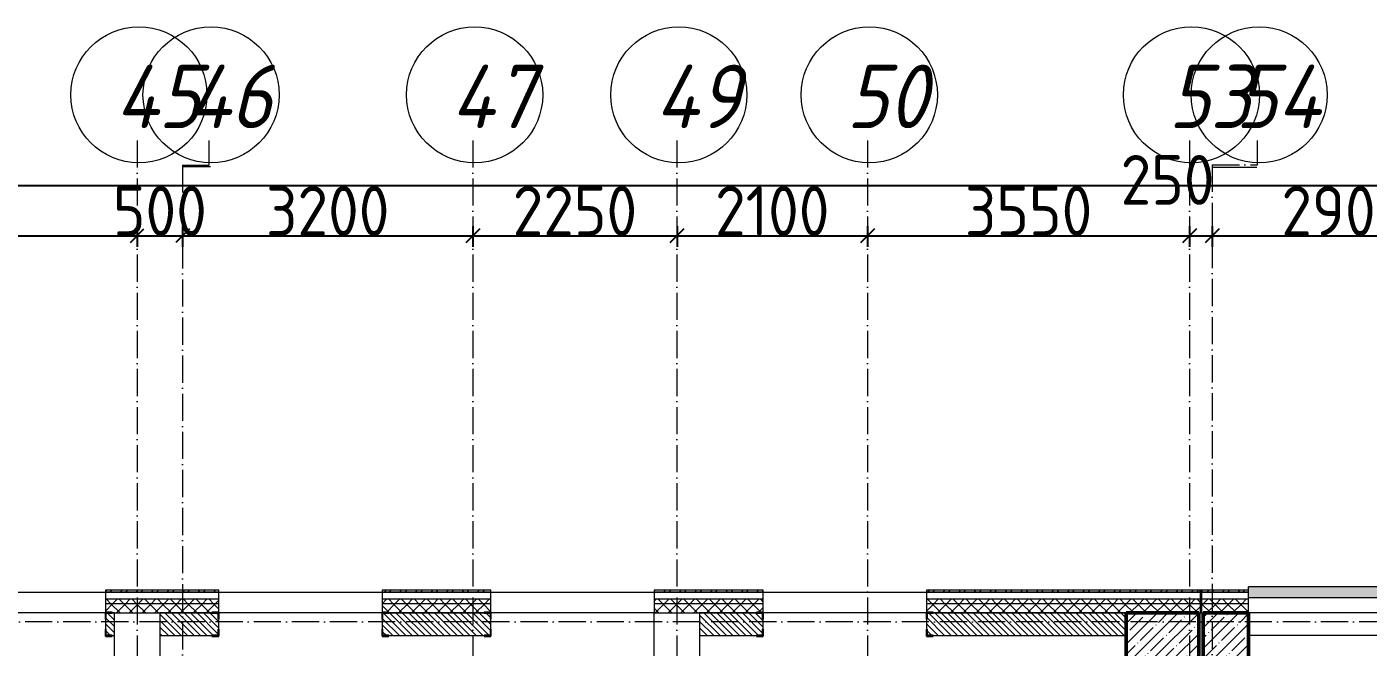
# Model space of a CAD drawing. Header units: millimetres. Extents: x -12989 to 629078, y -109036 to 555275.
# Drawn here: x 585294 to 600078, y -5213 to 1630 of the extents above; entities that cross this region are included whole.
import ezdxf

# ---------------------------------------------------------------- set-up
doc = ezdxf.new("R2010")
doc.units = ezdxf.units.MM
doc.linetypes.add('50_200_ШТРИХ_1Т_ш5_п1_п1_', pattern=[700, 500, -100, 0, -100])
for name, color, linetype, lineweight in [('A-____-____-DIMS', 7, 'Continuous', 9), ('A-GENM-____-MCUT', 7, 'Continuous', 25), ('A-GENM-____-OTLN-1', 7, 'Continuous', 25), ('A-GLAZ-____-OTLN', 7, 'Continuous', 9), ('A-WALL-____-MCUT', 7, 'Continuous', 13), ('A-WALL-____-MCUT-1', 7, 'Continuous', 9), ('A-WALL-____-OTLN', 7, 'Continuous', 9), ('A-WALL-____-PATT-1', 7, 'Continuous', 9), ('A-WALL-FNSH-MCUT-1', 7, 'Continuous', 9), ('S-COLS-____-MCUT', 7, 'Continuous', 50), ('S-COLS-____-OTLN', 7, 'Continuous', 9), ('S-GRID-____-IDEN', 7, 'Continuous', 9), ('S-GRID-____-OTLN', 7, 'Continuous', 9), ('S-GRID-____-OTLN-1', 7, '50_200_ШТРИХ_1Т_ш5_п1_п1_', 9)]:
    doc.layers.add(name, color=color, linetype=linetype, lineweight=lineweight)
doc.layers.add('A-GLAZ-____-OTLN-1', color=7, linetype='Continuous', lineweight=9, true_color=0xc0c0c0)
doc.styles.add('ISOCPEUR_I_9', font='isocpeui.ttf', dxfattribs={"width": 0.9, "height": 250})
doc.styles.add('СПДС', font='isocpeur.ttf', dxfattribs={"width": 0.9})
doc.dimstyles.new('ISO-2_5_0_9К_БОЛЬШОЙ_ОСИ', dxfattribs={"dimscale": 304.8, "dimtxt": 248.995294, "dimasz": 0.492126, "dimexe": 0.393701, "dimexo": 0, "dimgap": 0, "dimtad": 1, "dimdec": 0, "dimzin": 0, "dimdsep": 46, "dimtxsty": 'ISOCPEUR_I_9', "dimblk1": 'OBLIQUE', "dimblk2": 'OBLIQUE', "dimsah": 1, "dimcen": 0.09, "dimdle": 0.393701, "dimazin": 0, "dimtfac": 1, "dimtdec": 4, "dimtix": 1, "dimtmove": 0, "dimatfit": 3, "dimfxl": 1, "dimtvp": 1, "dimtolj": 1, "dimtzin": 0, "dimarcsym": 2})
doc.dimstyles.new('ISO-2_5_0_9К_БОЛЬШОЙ_ОСИ_1', dxfattribs={"dimscale": 304.8, "dimtxt": 248.995294, "dimasz": 0.492126, "dimexe": 0.393701, "dimexo": 0, "dimgap": 0, "dimtad": 1, "dimdec": 0, "dimzin": 0, "dimdsep": 46, "dimtxsty": 'ISOCPEUR_I_9', "dimblk1": 'OBLIQUE', "dimblk2": 'OBLIQUE', "dimsah": 1, "dimcen": 0.09, "dimdle": 0.393701, "dimazin": 0, "dimtfac": 1, "dimtdec": 4, "dimtix": 1, "dimtmove": 1, "dimatfit": 3, "dimfxl": 1, "dimtvp": 1, "dimtolj": 1, "dimtzin": 0, "dimarcsym": 2})
doc.dimstyles.new('ISO-2_5_0_9К_БОЛЬШОЙ_ОСИ_2', dxfattribs={"dimscale": 304.8, "dimtxt": 248.995294, "dimasz": 0.492126, "dimexe": 0.393701, "dimexo": 0, "dimgap": 0, "dimtad": 1, "dimdec": 0, "dimzin": 0, "dimdsep": 46, "dimtxsty": 'ISOCPEUR_I_9', "dimblk1": 'OBLIQUE', "dimblk2": 'OBLIQUE', "dimsah": 1, "dimcen": 0.09, "dimdle": 0.393701, "dimazin": 0, "dimtfac": 1, "dimtdec": 4, "dimtix": 1, "dimtmove": 2, "dimatfit": 3, "dimfxl": 1, "dimtvp": 1, "dimtolj": 1, "dimtzin": 0, "dimarcsym": 2})
pattern_1 = [(45, (523510.01, -90515.61), (-70.71068, 70.71068), []), (135, (523510.01, -90515.61), (-70.71068, -70.71068), [])]
pattern_2 = [(45, (523510.01, -90515.61), (-85.53659, 85.53659), []), (45, (523567.03, -90515.61), (-85.53659, 85.53659), [])]
pattern_3 = [(135, (523510.01, -90515.614), (-35.35534, -35.35534), [])]

# ---------------------------------------------------------------- blocks, each defined once
blk = doc.blocks.new('BSC_Колонна _Прямоугольная - 500х800-25984400-АР1_План отверстий 3 этажа в осях 1-64_Ю-ЯЯ')
at = {"layer": 'S-COLS-____-OTLN'}
for p, q in [((-250, 400), (250, 400)), ((-250, -150), (-250, 400)), ((250, 400), (250, -150))]:
    blk.add_line(p, q, dxfattribs=at)
blk = doc.blocks.new('BSC_Колонна _Прямоугольная - 500х800-V80-АР1_План отверстий 3 этажа в осях 1-64_Ю-ЯЯ')
at = {"layer": 'S-COLS-____-OTLN'}
for p, q in [((-250, 400), (250, 400)), ((-250, -150), (-250, 400)), ((250, 400), (250, -400))]:
    blk.add_line(p, q, dxfattribs=at)
blk = doc.blocks.new('BSC_Колонна _Прямоугольная - 500х800-V81-АР1_План отверстий 3 этажа в осях 1-64_Ю-ЯЯ')
at = {"layer": 'S-COLS-____-OTLN'}
h = blk.add_hatch(dxfattribs=at)
h.set_pattern_fill('FP_89', color=256, style=0, pattern_type=2)
h.set_pattern_definition([(315, (-85431.04, 74300), (114.04925, 114.04925), []), (315, (-85431.04, 74185.95), (114.04925, 114.04925), [201.613, -40.323, 3.353, -36.97])])
h.paths.add_polyline_path([(-250, 400), (-250, -400), (250, -400), (250, 400)], flags=0)
at = {"layer": 'S-COLS-____-MCUT'}
for p, q in [((250, 400), (-250, 400)), ((-250, 400), (-250, -400)), ((250, -400), (250, 400)), ((-250, -400), (250, -400))]:
    blk.add_line(p, q, dxfattribs=at)
blk = doc.blocks.new('BSC_Колонна _Прямоугольная - 500х500-V92-АР1_План отверстий 3 этажа в осях 1-64_Ю-ЯЯ')
at = {"layer": 'S-COLS-____-OTLN'}
h = blk.add_hatch(dxfattribs=at)
h.set_pattern_fill('FP_97', color=256, style=0, pattern_type=2)
h.set_pattern_definition([(45, (-75000, -85431.04), (-114.04925, 114.04925), []), (45, (-74885.95, -85431.04), (-114.04925, 114.04925), [201.613, -40.323, 3.353, -36.97])])
h.paths.add_polyline_path([(-250, -250), (250, -250), (250, 250), (-250, 250)], flags=0)
at = {"layer": 'S-COLS-____-MCUT'}
for p, q in [((250, 250), (-250, 250)), ((-250, 250), (-250, -250)), ((250, -250), (250, 250)), ((-250, -250), (250, -250))]:
    blk.add_line(p, q, dxfattribs=at)
blk = doc.blocks.new('Фахверк_СКБ_Уголок - 250_2160-27509414-АР1_План отверстий 3 этажа в осях 1-64_Ю-ЯЯ')
at = {"layer": 'A-GENM-____-MCUT'}
for p, q in [((200, 181), (125, 181)), ((125, 181), (125, 106)), ((131, 106), (131, 175)), ((131, 175), (200, 175)), ((200, 175), (200, 181)), ((125, 106), (131, 106)), ((131, -6), (125, -6)), ((125, -6), (125, -81)), ((125, -81), (200, -81)), ((131, -75), (131, -6)), ((200, -75), (131, -75)), ((200, -81), (200, -75))]:
    blk.add_line(p, q, dxfattribs=at)
blk = doc.blocks.new('Фахверк_СКБ_Уголок - 250_2160_1-27509452-АР1_План отверстий 3 этажа в осях 1-64_Ю-ЯЯ')
at = {"layer": 'A-GENM-____-MCUT'}
for p, q in [((200, 181), (125, 181)), ((125, 181), (125, 106)), ((131, 106), (131, 175)), ((131, 175), (200, 175)), ((200, 175), (200, 181)), ((125, 106), (131, 106)), ((131, -6), (125, -6)), ((125, -6), (125, -81)), ((125, -81), (200, -81)), ((131, -75), (131, -6)), ((200, -75), (131, -75)), ((200, -81), (200, -75))]:
    blk.add_line(p, q, dxfattribs=at)
blk = doc.blocks.new('Отлив_СКБ - Отлив витража_120_НВФ-31885689-АР1_План отверстий 3 этажа в осях 1-64_Ю-ЯЯ')
at = {"layer": 'A-GLAZ-____-OTLN-1'}
for points in [[(1800, 2), (1800, 120), (0, 120), (0, 2), (737, 2)], [(1800, 0), (1800, 2), (0, 2), (0, 0), (737, 0)]]:
    blk.add_hatch(color=256, dxfattribs=at).paths.add_polyline_path(points, flags=0)
at = {"layer": 'A-GLAZ-____-OTLN'}
for p, q in [((0, 83), (0, 120)), ((1800, 120), (0, 120)), ((0, 2), (1800, 2)), ((1800, 120), (1800, 83)), ((1800, 0), (0, 0))]:
    blk.add_line(p, q, dxfattribs=at)
blk = doc.blocks.new('Стены 2 - Стены 4-31194547-АР1_План отверстий 3 этажа в осях 1-64_Ю-ЯЯ')
at = {"layer": 'A-WALL-____-MCUT'}
for p, q in [((-1799, 41030), (-1799, 41010)), ((-1549, 41030), (-1799, 41030)), ((-1799, 41010), (-1549, 41010)), ((-1549, 41010), (-1549, 41030))]:
    blk.add_line(p, q, dxfattribs=at)
blk = doc.blocks.new('Ось сетки - Круг_Ø6_00__ISO-2_5_0_9K_-25732049-АР1_План отверстий 3 этажа в осях 1-64_Ю-ЯЯ')
at = {"layer": 'S-GRID-____-IDEN'}
blk.add_circle((0, 0), 3, dxfattribs=at)
blk = doc.blocks.new('_Oblique')
at = {"color": 0, "linetype": 'ByBlock', "lineweight": -2}
blk.add_line((-0.5, -0.5), (0.5, 0.5), dxfattribs=at)
blk = doc.blocks.new('*D2860')
at = {"layer": 'A-____-____-DIMS', "color": 0, "lineweight": -2, "transparency": 16777216}
for p, q in [((341151, 2977), (346891, 2977)), ((341271, 3083), (341271, 2857)), ((346771, 3083), (346771, 2857))]:
    blk.add_line(p, q, dxfattribs=at)
at = {"layer": 'Defpoints', "color": 0, "transparency": 16777216}
for p in [(341271, 3083), (346771, 3083), (346771, 2977)]:
    blk.add_point(p, dxfattribs=at)
at = {"layer": 'A-____-____-DIMS', "color": 0, "lineweight": -2, "transparency": 16777216, "xscale": 150, "yscale": 150, "zscale": 150, "rotation": 180}
blk.add_blockref('_Oblique', (341271, 2977), dxfattribs=at)
at = {"layer": 'A-____-____-DIMS', "color": 0, "lineweight": -2, "transparency": 16777216, "xscale": 150, "yscale": 150, "zscale": 150}
blk.add_blockref('_Oblique', (346771, 2977), dxfattribs=at)
at = {"layer": 'A-____-____-DIMS', "color": 0, "transparency": 16777216, "insert": (344021, 3251), "char_height": 548.6, "attachment_point": 5, "style": 'СПДС'}
blk.add_mtext('\\A1;5500', dxfattribs=at)
blk = doc.blocks.new('*D2861')
at = {"layer": 'A-____-____-DIMS', "color": 0, "lineweight": -2, "transparency": 16777216}
for p, q in [((346771, 2977), (346621, 2977)), ((346771, 3083), (346771, 2857)), ((346771, 2977), (347271, 2977)), ((347271, 3083), (347271, 2857)), ((347271, 2977), (347421, 2977))]:
    blk.add_line(p, q, dxfattribs=at)
at = {"layer": 'Defpoints', "color": 0, "transparency": 16777216}
for p in [(346771, 3083), (347271, 3083), (347271, 2977)]:
    blk.add_point(p, dxfattribs=at)
at = {"layer": 'A-____-____-DIMS', "color": 0, "lineweight": -2, "transparency": 16777216, "xscale": 150, "yscale": 150, "zscale": 150}
blk.add_blockref('_Oblique', (346771, 2977), dxfattribs=at)
at = {"layer": 'A-____-____-DIMS', "color": 0, "lineweight": -2, "transparency": 16777216, "xscale": 150, "yscale": 150, "zscale": 150, "rotation": 180}
blk.add_blockref('_Oblique', (347271, 2977), dxfattribs=at)
at = {"layer": 'A-____-____-DIMS', "color": 0, "transparency": 16777216, "insert": (347021, 3251), "char_height": 548.6, "attachment_point": 5, "style": 'СПДС'}
blk.add_mtext('\\A1;500', dxfattribs=at)
blk = doc.blocks.new('*D2862')
at = {"layer": 'A-____-____-DIMS', "color": 0, "lineweight": -2, "transparency": 16777216}
for p, q in [((347151, 2977), (350591, 2977)), ((347271, 3083), (347271, 2857)), ((350471, 3083), (350471, 2857))]:
    blk.add_line(p, q, dxfattribs=at)
at = {"layer": 'Defpoints', "color": 0, "transparency": 16777216}
for p in [(347271, 3083), (350471, 3083), (350471, 2977)]:
    blk.add_point(p, dxfattribs=at)
at = {"layer": 'A-____-____-DIMS', "color": 0, "lineweight": -2, "transparency": 16777216, "xscale": 150, "yscale": 150, "zscale": 150, "rotation": 180}
blk.add_blockref('_Oblique', (347271, 2977), dxfattribs=at)
at = {"layer": 'A-____-____-DIMS', "color": 0, "lineweight": -2, "transparency": 16777216, "xscale": 150, "yscale": 150, "zscale": 150}
blk.add_blockref('_Oblique', (350471, 2977), dxfattribs=at)
at = {"layer": 'A-____-____-DIMS', "color": 0, "transparency": 16777216, "insert": (348871, 3251), "char_height": 548.6, "attachment_point": 5, "style": 'СПДС'}
blk.add_mtext('\\A1;3200', dxfattribs=at)
blk = doc.blocks.new('*D2863')
at = {"layer": 'A-____-____-DIMS', "color": 0, "lineweight": -2, "transparency": 16777216}
for p, q in [((350351, 2977), (352841, 2977)), ((350471, 3083), (350471, 2857)), ((352721, 3083), (352721, 2857))]:
    blk.add_line(p, q, dxfattribs=at)
at = {"layer": 'Defpoints', "color": 0, "transparency": 16777216}
for p in [(350471, 3083), (352721, 3083), (352721, 2977)]:
    blk.add_point(p, dxfattribs=at)
at = {"layer": 'A-____-____-DIMS', "color": 0, "lineweight": -2, "transparency": 16777216, "xscale": 150, "yscale": 150, "zscale": 150, "rotation": 180}
blk.add_blockref('_Oblique', (350471, 2977), dxfattribs=at)
at = {"layer": 'A-____-____-DIMS', "color": 0, "lineweight": -2, "transparency": 16777216, "xscale": 150, "yscale": 150, "zscale": 150}
blk.add_blockref('_Oblique', (352721, 2977), dxfattribs=at)
at = {"layer": 'A-____-____-DIMS', "color": 0, "transparency": 16777216, "insert": (351596, 3251), "char_height": 548.6, "attachment_point": 5, "style": 'СПДС'}
blk.add_mtext('\\A1;2250', dxfattribs=at)
blk = doc.blocks.new('*D2864')
at = {"layer": 'A-____-____-DIMS', "color": 0, "lineweight": -2, "transparency": 16777216}
for p, q in [((352601, 2977), (354941, 2977)), ((352721, 3083), (352721, 2857)), ((354821, 3083), (354821, 2857))]:
    blk.add_line(p, q, dxfattribs=at)
at = {"layer": 'Defpoints', "color": 0, "transparency": 16777216}
for p in [(352721, 3083), (354821, 3083), (354821, 2977)]:
    blk.add_point(p, dxfattribs=at)
at = {"layer": 'A-____-____-DIMS', "color": 0, "lineweight": -2, "transparency": 16777216, "xscale": 150, "yscale": 150, "zscale": 150, "rotation": 180}
blk.add_blockref('_Oblique', (352721, 2977), dxfattribs=at)
at = {"layer": 'A-____-____-DIMS', "color": 0, "lineweight": -2, "transparency": 16777216, "xscale": 150, "yscale": 150, "zscale": 150}
blk.add_blockref('_Oblique', (354821, 2977), dxfattribs=at)
at = {"layer": 'A-____-____-DIMS', "color": 0, "transparency": 16777216, "insert": (353771, 3251), "char_height": 548.6, "attachment_point": 5, "style": 'СПДС'}
blk.add_mtext('\\A1;2100', dxfattribs=at)
blk = doc.blocks.new('*D2865')
at = {"layer": 'A-____-____-DIMS', "color": 0, "lineweight": -2, "transparency": 16777216}
for p, q in [((354701, 2977), (358491, 2977)), ((354821, 3083), (354821, 2857)), ((358371, 3083), (358371, 2857))]:
    blk.add_line(p, q, dxfattribs=at)
at = {"layer": 'Defpoints', "color": 0, "transparency": 16777216}
for p in [(354821, 3083), (358371, 3083), (358371, 2977)]:
    blk.add_point(p, dxfattribs=at)
at = {"layer": 'A-____-____-DIMS', "color": 0, "lineweight": -2, "transparency": 16777216, "xscale": 150, "yscale": 150, "zscale": 150, "rotation": 180}
blk.add_blockref('_Oblique', (354821, 2977), dxfattribs=at)
at = {"layer": 'A-____-____-DIMS', "color": 0, "lineweight": -2, "transparency": 16777216, "xscale": 150, "yscale": 150, "zscale": 150}
blk.add_blockref('_Oblique', (358371, 2977), dxfattribs=at)
at = {"layer": 'A-____-____-DIMS', "color": 0, "transparency": 16777216, "insert": (356596, 3251), "char_height": 548.6, "attachment_point": 5, "style": 'СПДС'}
blk.add_mtext('\\A1;3550', dxfattribs=at)
blk = doc.blocks.new('*D2866')
at = {"layer": 'A-____-____-DIMS', "color": 0, "lineweight": -2, "transparency": 16777216}
for p, q in [((358251, 2977), (358741, 2977)), ((358371, 3083), (358371, 2857)), ((358621, 3083), (358621, 2857))]:
    blk.add_line(p, q, dxfattribs=at)
at = {"layer": 'Defpoints', "color": 0, "transparency": 16777216}
for p in [(358371, 3083), (358621, 3083), (358621, 2977)]:
    blk.add_point(p, dxfattribs=at)
at = {"layer": 'A-____-____-DIMS', "color": 0, "lineweight": -2, "transparency": 16777216, "xscale": 150, "yscale": 150, "zscale": 150, "rotation": 180}
blk.add_blockref('_Oblique', (358371, 2977), dxfattribs=at)
at = {"layer": 'A-____-____-DIMS', "color": 0, "lineweight": -2, "transparency": 16777216, "xscale": 150, "yscale": 150, "zscale": 150}
blk.add_blockref('_Oblique', (358621, 2977), dxfattribs=at)
at = {"layer": 'A-____-____-DIMS', "color": 0, "transparency": 16777216, "insert": (357610, 3868), "char_height": 548.6, "attachment_point": 1, "line_spacing_factor": 1.149209, "style": 'СПДС'}
blk.add_mtext('\\A1;250', dxfattribs=at)
blk = doc.blocks.new('*D2867')
at = {"layer": 'A-____-____-DIMS', "color": 0, "lineweight": -2, "transparency": 16777216}
for p, q in [((358501, 2977), (361641, 2977)), ((358621, 3083), (358621, 2857)), ((361521, 3083), (361521, 2857))]:
    blk.add_line(p, q, dxfattribs=at)
at = {"layer": 'Defpoints', "color": 0, "transparency": 16777216}
for p in [(358621, 3083), (361521, 3083), (361521, 2977)]:
    blk.add_point(p, dxfattribs=at)
at = {"layer": 'A-____-____-DIMS', "color": 0, "lineweight": -2, "transparency": 16777216, "xscale": 150, "yscale": 150, "zscale": 150, "rotation": 180}
blk.add_blockref('_Oblique', (358621, 2977), dxfattribs=at)
at = {"layer": 'A-____-____-DIMS', "color": 0, "lineweight": -2, "transparency": 16777216, "xscale": 150, "yscale": 150, "zscale": 150}
blk.add_blockref('_Oblique', (361521, 2977), dxfattribs=at)
at = {"layer": 'A-____-____-DIMS', "color": 0, "transparency": 16777216, "insert": (360071, 3251), "char_height": 548.6, "attachment_point": 5, "style": 'СПДС'}
blk.add_mtext('\\A1;2900', dxfattribs=at)
blk = doc.blocks.new('*D2873')
at = {"layer": 'A-____-____-DIMS', "color": 0, "lineweight": -2, "transparency": 16777216}
for p, q in [((281421, 3635), (281421, 3409)), ((384921, 3635), (384921, 3409)), ((281301, 3529), (332155, 3529)), ((385041, 3529), (334032, 3529))]:
    blk.add_line(p, q, dxfattribs=at)
at = {"layer": 'Defpoints', "color": 0, "transparency": 16777216}
for p in [(281421, 3635), (384921, 3635), (384921, 3529)]:
    blk.add_point(p, dxfattribs=at)
at = {"layer": 'A-____-____-DIMS', "color": 0, "lineweight": -2, "transparency": 16777216, "xscale": 150, "yscale": 150, "zscale": 150, "rotation": 180}
blk.add_blockref('_Oblique', (281421, 3529), dxfattribs=at)
at = {"layer": 'A-____-____-DIMS', "color": 0, "lineweight": -2, "transparency": 16777216, "xscale": 150, "yscale": 150, "zscale": 150}
blk.add_blockref('_Oblique', (384921, 3529), dxfattribs=at)
at = {"layer": 'A-____-____-DIMS', "color": 0, "transparency": 16777216, "insert": (332155, 4055), "char_height": 548.6, "attachment_point": 1, "line_spacing_factor": 1.149209, "style": 'СПДС'}
blk.add_mtext('\\A1;103500', dxfattribs=at)
blk = doc.blocks.new('3эт')
at = {"layer": 'S-GRID-____-OTLN-1', "color": 251, "ltscale": 0.6, "true_color": 0x636466}
for p, q in [((346770.7, 4029.4), (346770.7, -33971.9)), ((347565.2, 3756), (347565.2, 4029.4)), ((350470.7, 4029.4), (350470.7, -33971.9)), ((352720.7, 4029.4), (352720.7, -33971.9)), ((354820.7, 4029.4), (354820.7, -46882.4)), ((358370.7, 4029.4), (358370.7, -46592.2)), ((359117.4, 3761.2), (359117.4, 4029.4)), ((347270.7, 3756), (347270.7, -33828.9)), ((347270.7, 3756), (347565.2, 3756)), ((358620.7, 3761.2), (358620.7, -46882.4)), ((358620.7, 3761.2), (359117.4, 3761.2)), ((387845.1, -1282.4), (279101.9, -1282.4))]:
    blk.add_line(p, q, dxfattribs=at)
at = {"layer": 'S-GRID-____-IDEN', "xscale": 250, "yscale": 250, "zscale": 99.99999999999993, "rotation": 180}
for p in [(346790.6, 4531.9), (347585.1, 4531.9), (350490.6, 4531.9), (352740.6, 4531.9), (354840.6, 4531.9), (358390.6, 4531.9), (359137.3, 4531.9)]:
    blk.add_blockref('Ось сетки - Круг_Ø6_00__ISO-2_5_0_9K_-25732049-АР1_План отверстий 3 этажа в осях 1-64_Ю-ЯЯ', p, dxfattribs=at)
at = {"layer": 'S-GRID-____-IDEN', "char_height": 700, "attachment_point": 1, "style": 'ISOCPEUR_I_9'}
for s, insert, width in [('45', (346530.1, 4864.3), 425.696), ('46', (347324.6, 4864.3), 425.696), ('47', (350230.1, 4864.3), 425.696), ('49', (352480.1, 4864.3), 425.696), ('50', (354589.1, 4864.3), 404.05), ('53', (358139.1, 4864.3), 404.05), ('54', (358876.8, 4864.3), 425.696)]:
    blk.add_mtext(s, dxfattribs=dict(at, insert=insert, width=width))
at = {"layer": 'A-____-____-DIMS'}
for base, p1, p2, dimstyle, override, picture, middle in [((384920.7, 3529.2), (281420.7, 3635.3), (384920.7, 3635.3), 'ISO-2_5_0_9К_БОЛЬШОЙ_ОСИ_2', {"dimtxt": 1.8, "dimpost": '<>', "dimtxsty": 'СПДС', "dimfxl": 103500}, '*D2873', (333093.6, 3689.2)), ((358620.7, 2977), (358370.7, 3083.1), (358620.7, 3083.1), 'ISO-2_5_0_9К_БОЛЬШОЙ_ОСИ_1', {"dimtxt": 1.8, "dimpost": '<>', "dimtxsty": 'СПДС', "dimfxl": 250}, '*D2866', (358079.1, 3136.9))]:
    dim = blk.add_linear_dim(base=base, p1=p1, p2=p2, dimstyle=dimstyle, override=override, dxfattribs=at)
    dim.commit()
    dim.dimension.update_dxf_attribs({"geometry": picture, "text_midpoint": middle, "dimtype": 160})
for base, p1, p2, override, picture, middle in [((346770.7, 2977), (341270.7, 3083.1), (346770.7, 3083.1), {"dimtxt": 1.8, "dimpost": '<>', "dimtxsty": 'СПДС', "dimfxl": 5500}, '*D2860', (344020.7, 3251.3)), ((347270.7, 2977), (346770.7, 3083.1), (347270.7, 3083.1), {"dimtxt": 1.8, "dimpost": '<>', "dimtxsty": 'СПДС', "dimfxl": 500}, '*D2861', (347020.7, 3251.3)), ((350470.7, 2977), (347270.7, 3083.1), (350470.7, 3083.1), {"dimtxt": 1.8, "dimpost": '<>', "dimtxsty": 'СПДС', "dimfxl": 3200}, '*D2862', (348870.7, 3251.3)), ((352720.7, 2977), (350470.7, 3083.1), (352720.7, 3083.1), {"dimtxt": 1.8, "dimpost": '<>', "dimtxsty": 'СПДС', "dimfxl": 2250}, '*D2863', (351595.7, 3251.3)), ((354820.7, 2977), (352720.7, 3083.1), (354820.7, 3083.1), {"dimtxt": 1.8, "dimpost": '<>', "dimtxsty": 'СПДС', "dimfxl": 2100}, '*D2864', (353770.7, 3251.3)), ((358370.7, 2977), (354820.7, 3083.1), (358370.7, 3083.1), {"dimtxt": 1.8, "dimpost": '<>', "dimtxsty": 'СПДС', "dimfxl": 3550}, '*D2865', (356595.7, 3251.3)), ((361520.7, 2977), (358620.7, 3083.1), (361520.7, 3083.1), {"dimtxt": 1.8, "dimpost": '<>', "dimtxsty": 'СПДС', "dimfxl": 2900}, '*D2867', (360070.7, 3251.3))]:
    dim = blk.add_linear_dim(base=base, p1=p1, p2=p2, dimstyle='ISO-2_5_0_9К_БОЛЬШОЙ_ОСИ', override=override, dxfattribs=at)
    dim.commit()
    dim.dimension.update_dxf_attribs({"geometry": picture, "text_midpoint": middle})

msp = doc.modelspace()

# ---------------------------------------------------------------- hatches: boundary and pattern name
at = {"layer": 'A-WALL-____-PATT-1'}
h = msp.add_hatch(dxfattribs=at)
h.set_pattern_fill('FP_4', color=256, style=0, pattern_type=2)
h.set_pattern_definition(pattern_1)
h.paths.add_polyline_path([(624990.0077, -4734.5723), (624990.0077, -4684.5723), (618010.0077, -4684.5723), (618010.0077, -4734.5723), (622473.9818, -4734.5723)], flags=0)
h.paths.add_polyline_path([(617010.0077, -4734.5723), (617010.0077, -4684.5723), (615260.0077, -4684.5723), (615260.0077, -4734.5723), (615404.1247, -4734.5723)], flags=0)
h.paths.add_polyline_path([(609335.0077, -4734.5723), (610460.0077, -4734.5723), (610460.0077, -4684.5723), (609335.0077, -4684.5723)], flags=0)
h.paths.add_polyline_path([(607535.0077, -4734.5723), (607535.0077, -4684.5723), (606410.0077, -4684.5723), (606410.0077, -4734.5723), (607450.5354, -4734.5723)], flags=0)
h.paths.add_polyline_path([(603915.6068, -4734.5723), (604610.0077, -4734.5723), (604610.0077, -4684.5723), (603560.0077, -4684.5723), (603560.0077, -4734.5723)], flags=0)
h.paths.add_polyline_path([(600560.0077, -4734.5723), (601760.0077, -4734.5723), (601760.0077, -4684.5723), (600560.0077, -4684.5723)], flags=0)
h.paths.add_polyline_path([(598760.0077, -4734.5723), (598760.0077, -4684.5723), (595210.0077, -4684.5723), (595210.0077, -4734.5723), (597729.4818, -4734.5723)], flags=0)
h.paths.add_polyline_path([(593410.0077, -4734.5723), (593410.0077, -4684.5723), (592210.0077, -4684.5723), (592210.0077, -4734.5723)], flags=0)
h.paths.add_polyline_path([(587410.0077, -4734.5723), (587410.0077, -4684.5723), (586160.0077, -4684.5723), (586160.0077, -4734.5723), (587124.6961, -4734.5723)], flags=0)
h.paths.add_polyline_path([(589210.0077, -4734.5723), (590410.0077, -4734.5723), (590410.0077, -4684.5723), (589210.0077, -4684.5723)], flags=0)
h.paths.add_polyline_path([(581360.0077, -4734.5723), (581360.0077, -4684.5723), (580160.0077, -4684.5723), (580160.0077, -4734.5723)], flags=0)
h.paths.add_polyline_path([(584360.0077, -4734.5723), (584360.0077, -4684.5723), (583160.0077, -4684.5723), (583160.0077, -4734.5723), (583589.7675, -4734.5723)], flags=0)
h.paths.add_polyline_path([(578360.0077, -4734.5723), (578360.0077, -4684.5723), (577160.0077, -4684.5723), (577160.0077, -4734.5723)], flags=0)
h.paths.add_polyline_path([(575360.0077, -4734.5723), (575360.0077, -4684.5723), (573560.0077, -4684.5723), (573560.0077, -4734.5723)], flags=0)
h = msp.add_hatch(dxfattribs=at)
h.set_pattern_fill('FP_6', color=256, style=0, pattern_type=2)
h.set_pattern_definition(pattern_2)
h.paths.add_polyline_path([(598225.0077, -4604.5723), (598225.0077, -4584.5723), (595210.0077, -4584.5723), (595210.0077, -4604.5723), (597729.4818, -4604.5723)], flags=0)
h.paths.add_polyline_path([(592210.0077, -4604.5723), (593410.0077, -4604.5723), (593410.0077, -4584.5723), (592210.0077, -4584.5723)], flags=0)
h.paths.add_polyline_path([(587410.0077, -4604.5723), (587410.0077, -4584.5723), (586160.0077, -4584.5723), (586160.0077, -4604.5723), (587124.6961, -4604.5723)], flags=0)
h.paths.add_polyline_path([(589210.0077, -4604.5723), (590410.0077, -4604.5723), (590410.0077, -4584.5723), (589210.0077, -4584.5723)], flags=0)
h.paths.add_polyline_path([(584360.0077, -4604.5723), (584360.0077, -4584.5723), (583160.0077, -4584.5723), (583160.0077, -4604.5723), (583589.7675, -4604.5723)], flags=0)
h.paths.add_polyline_path([(580160.0077, -4604.5723), (581360.0077, -4604.5723), (581360.0077, -4584.5723), (580160.0077, -4584.5723)], flags=0)
h.paths.add_polyline_path([(578360.0077, -4604.5723), (578360.0077, -4584.5723), (577160.0077, -4584.5723), (577160.0077, -4604.5723)], flags=0)
h.paths.add_polyline_path([(575360.0077, -4604.5723), (575360.0077, -4584.5723), (573675.0077, -4584.5723), (573675.0077, -4604.5723)], flags=0)
h = msp.add_hatch(dxfattribs=at)
h.set_pattern_fill('FP_6', color=256, style=0, pattern_type=2)
h.set_pattern_definition(pattern_2)
h.paths.add_polyline_path([(609335.0077, -4604.5723), (610460.0077, -4604.5723), (610460.0077, -4584.5723), (609335.0077, -4584.5723)], flags=0)
h.paths.add_polyline_path([(603915.6068, -4604.5723), (604610.0077, -4604.5723), (604610.0077, -4584.5723), (603560.0077, -4584.5723), (603560.0077, -4604.5723)], flags=0)
h.paths.add_polyline_path([(606566.8032, -4604.5723), (607535.0077, -4604.5723), (607535.0077, -4584.5723), (606410.0077, -4584.5723), (606410.0077, -4604.5723)], flags=0)
h.paths.add_polyline_path([(600560.0077, -4604.5723), (601760.0077, -4604.5723), (601760.0077, -4584.5723), (600560.0077, -4584.5723)], flags=0)
h.paths.add_polyline_path([(598245.0077, -4604.5723), (598760.0077, -4604.5723), (598760.0077, -4584.5723), (598245.0077, -4584.5723)], flags=0)
h = msp.add_hatch(dxfattribs=at)
h.set_pattern_fill('FP_4', color=256, style=0, pattern_type=2)
h.set_pattern_definition(pattern_1)
h.paths.add_polyline_path([(624910.0077, -4834.5723), (624990.0077, -4834.5723), (624990.0077, -4734.5723), (618010.0077, -4734.5723), (618010.0077, -4834.5723), (624860.0077, -4834.5723)], flags=0)
h.paths.add_polyline_path([(617010.0077, -4834.5723), (617010.0077, -4734.5723), (615260.0077, -4734.5723), (615260.0077, -4828.5723), (615335.0077, -4828.5723), (615335.0077, -4834.5723), (616510.0077, -4834.5723)], flags=0)
h.paths.add_polyline_path([(607460.0077, -4834.5723), (607460.0077, -4828.5723), (607535.0077, -4828.5723), (607535.0077, -4734.5723), (606410.0077, -4734.5723), (606410.0077, -4834.5723), (607450.5354, -4834.5723)], flags=0)
h.paths.add_polyline_path([(610101.7318, -4834.5723), (610385.0077, -4834.5723), (610385.0077, -4828.5723), (610460.0077, -4828.5723), (610460.0077, -4734.5723), (609335.0077, -4734.5723), (609335.0077, -4828.5723), (609410.0077, -4828.5723), (609410.0077, -4834.5723)], flags=0)
h.paths.add_polyline_path([(604535.0077, -4834.5723), (604535.0077, -4828.5723), (604610.0077, -4828.5723), (604610.0077, -4734.5723), (603560.0077, -4734.5723), (603560.0077, -4828.5723), (603635.0077, -4828.5723), (603635.0077, -4834.5723), (603915.6068, -4834.5723)], flags=0)
h.paths.add_polyline_path([(601685.0077, -4834.5723), (601685.0077, -4828.5723), (601760.0077, -4828.5723), (601760.0077, -4734.5723), (600560.0077, -4734.5723), (600560.0077, -4828.5723), (600635.0077, -4828.5723), (600635.0077, -4834.5723), (601510.0077, -4834.5723)], flags=0)
h.paths.add_polyline_path([(598760.0077, -4834.5723), (598760.0077, -4734.5723), (595210.0077, -4734.5723), (595210.0077, -4828.5723), (595285.0077, -4828.5723), (595285.0077, -4834.5723), (598260.0077, -4834.5723)], flags=0)
h.paths.add_polyline_path([(592710.0077, -4834.5723), (593335.0077, -4834.5723), (593335.0077, -4828.5723), (593410.0077, -4828.5723), (593410.0077, -4734.5723), (592210.0077, -4734.5723), (592210.0077, -4834.5723)], flags=0)
h.paths.add_polyline_path([(586760.0077, -4834.5723), (587335.0077, -4834.5723), (587335.0077, -4828.5723), (587410.0077, -4828.5723), (587410.0077, -4734.5723), (586160.0077, -4734.5723), (586160.0077, -4828.5723), (586235.0077, -4828.5723), (586235.0077, -4834.5723), (586260.0077, -4834.5723)], flags=0)
h.paths.add_polyline_path([(589285.0077, -4834.5723), (590335.0077, -4834.5723), (590335.0077, -4828.5723), (590410.0077, -4828.5723), (590410.0077, -4734.5723), (589210.0077, -4734.5723), (589210.0077, -4828.5723), (589285.0077, -4828.5723)], flags=0)
h.paths.add_polyline_path([(583589.7675, -4834.5723), (584285.0077, -4834.5723), (584285.0077, -4828.5723), (584360.0077, -4828.5723), (584360.0077, -4734.5723), (583160.0077, -4734.5723), (583160.0077, -4828.5723), (583235.0077, -4828.5723), (583235.0077, -4834.5723)], flags=0)
h.paths.add_polyline_path([(581285.0077, -4834.5723), (581285.0077, -4828.5723), (581360.0077, -4828.5723), (581360.0077, -4734.5723), (580160.0077, -4734.5723), (580160.0077, -4828.5723), (580235.0077, -4828.5723), (580235.0077, -4834.5723), (580760.0077, -4834.5723)], flags=0)
h.paths.add_polyline_path([(577235.0077, -4834.5723), (578285.0077, -4834.5723), (578285.0077, -4828.5723), (578360.0077, -4828.5723), (578360.0077, -4734.5723), (577160.0077, -4734.5723), (577160.0077, -4828.5723), (577235.0077, -4828.5723)], flags=0)
h.paths.add_polyline_path([(575285.0077, -4834.5723), (575285.0077, -4828.5723), (575360.0077, -4828.5723), (575360.0077, -4734.5723), (573560.0077, -4734.5723), (573560.0077, -4834.5723), (574510.0077, -4834.5723)], flags=0)
h = msp.add_hatch(dxfattribs=at)
h.set_pattern_fill('FP_9', color=256, style=0, pattern_type=2)
h.set_pattern_definition(pattern_3)
h.paths.add_polyline_path([(581354.0077, -5084.5723), (581354.0077, -5015.5723), (581360.0077, -5015.5723), (581360.0077, -4903.5723), (581354.0077, -4903.5723), (581354.0077, -4834.5723), (580760.0077, -4834.5723), (580760.0077, -5084.5723), (581285.0077, -5084.5723)], flags=0)
h.paths.add_polyline_path([(584285.0077, -5084.5723), (584354.0077, -5084.5723), (584354.0077, -5015.5723), (584360.0077, -5015.5723), (584360.0077, -4903.5723), (584354.0077, -4903.5723), (584354.0077, -4834.5723), (583166.0077, -4834.5723), (583166.0077, -4903.5723), (583160.0077, -4903.5723), (583160.0077, -5015.5723), (583166.0077, -5015.5723), (583166.0077, -5084.5723), (583589.7675, -5084.5723)], flags=0)
h.paths.add_polyline_path([(586235.0077, -5084.5723), (586260.0077, -5084.5723), (586260.0077, -4834.5723), (586166.0077, -4834.5723), (586166.0077, -4903.5723), (586160.0077, -4903.5723), (586160.0077, -5015.5723), (586166.0077, -5015.5723), (586166.0077, -5084.5723)], flags=0)
h = msp.add_hatch(dxfattribs=at)
h.set_pattern_fill('FP_9', color=256, style=0, pattern_type=2)
h.set_pattern_definition(pattern_3)
h.paths.add_polyline_path([(590404.0077, -5084.5723), (590404.0077, -5015.5723), (590410.0077, -5015.5723), (590410.0077, -4903.5723), (590404.0077, -4903.5723), (590404.0077, -4834.5723), (589216.0077, -4834.5723), (589216.0077, -4903.5723), (589210.0077, -4903.5723), (589210.0077, -5015.5723), (589216.0077, -5015.5723), (589216.0077, -5084.5723), (590335.0077, -5084.5723)], flags=0)
h.paths.add_polyline_path([(587124.6961, -5084.5723), (587404.0077, -5084.5723), (587404.0077, -5015.5723), (587410.0077, -5015.5723), (587410.0077, -4903.5723), (587404.0077, -4903.5723), (587404.0077, -4834.5723), (586760.0077, -4834.5723), (586760.0077, -5084.5723)], flags=0)
h = msp.add_hatch(dxfattribs=at)
h.set_pattern_fill('FP_9', color=256, style=0, pattern_type=2)
h.set_pattern_definition(pattern_3)
h.paths.add_polyline_path([(597410.0077, -5084.5723), (597410.0077, -4834.5723), (595216.0077, -4834.5723), (595216.0077, -4903.5723), (595210.0077, -4903.5723), (595210.0077, -5015.5723), (595216.0077, -5015.5723), (595216.0077, -5084.5723), (595285.0077, -5084.5723)], flags=0)
h.paths.add_polyline_path([(593335.0077, -5084.5723), (593404.0077, -5084.5723), (593404.0077, -5015.5723), (593410.0077, -5015.5723), (593410.0077, -4903.5723), (593404.0077, -4903.5723), (593404.0077, -4834.5723), (592710.0077, -4834.5723), (592710.0077, -5084.5723)], flags=0)

# ---------------------------------------------------------------- linework, layer by layer
at = {"layer": 'A-WALL-____-MCUT'}
for p, q in [((587410.0077, -4604.5723), (586160.0077, -4604.5723)), ((586160.0077, -4604.5723), (586160.0077, -4828.5723)), ((587410.0077, -4828.5723), (587410.0077, -4604.5723)), ((590410.0077, -4604.5723), (589210.0077, -4604.5723)), ((589210.0077, -4604.5723), (589210.0077, -4828.5723)), ((590410.0077, -4828.5723), (590410.0077, -4604.5723)), ((593410.0077, -4604.5723), (592210.0077, -4604.5723)), ((592210.0077, -4604.5723), (592210.0077, -4834.5723)), ((593410.0077, -4828.5723), (593410.0077, -4604.5723)), ((598760.0077, -4604.5723), (595210.0077, -4604.5723)), ((595210.0077, -4604.5723), (595210.0077, -4828.5723)), ((598760.0077, -4834.5723), (598760.0077, -4604.5723)), ((586260.0077, -4834.5723), (586760.0077, -4834.5723)), ((586260.0077, -5084.5723), (586260.0077, -4834.5723)), ((586760.0077, -4834.5723), (586760.0077, -5084.5723)), ((592210.0077, -4834.5723), (592710.0077, -4834.5723)), ((592710.0077, -4834.5723), (592710.0077, -5084.5723)), ((598210.0077, -4834.5723), (598260.0077, -4834.5723)), ((586160.0077, -4903.5723), (586160.0077, -5015.5723)), ((587410.0077, -5015.5723), (587410.0077, -4903.5723)), ((589210.0077, -4903.5723), (589210.0077, -5015.5723)), ((590410.0077, -5015.5723), (590410.0077, -4903.5723)), ((593410.0077, -5015.5723), (593410.0077, -4903.5723)), ((595210.0077, -4903.5723), (595210.0077, -5015.5723)), ((586235.0077, -5084.5723), (586260.0077, -5084.5723)), ((586760.0077, -5084.5723), (587335.0077, -5084.5723)), ((589285.0077, -5084.5723), (590335.0077, -5084.5723)), ((592710.0077, -5084.5723), (593335.0077, -5084.5723)), ((595285.0077, -5084.5723), (597410.0077, -5084.5723))]:
    msp.add_line(p, q, dxfattribs=at)
at = {"layer": 'A-WALL-____-MCUT-1'}
for p, q in [((587410.0077, -4684.5723), (586160.0077, -4684.5723)), ((590410.0077, -4684.5723), (589210.0077, -4684.5723)), ((593410.0077, -4684.5723), (592210.0077, -4684.5723)), ((598760.0077, -4684.5723), (595210.0077, -4684.5723)), ((587410.0077, -4734.5723), (586160.0077, -4734.5723)), ((586235.0077, -4834.5723), (586260.0077, -4834.5723)), ((586260.0077, -4834.5723), (586235.0077, -4834.5723)), ((586760.0077, -4834.5723), (587335.0077, -4834.5723)), ((587335.0077, -4834.5723), (586760.0077, -4834.5723)), ((590410.0077, -4734.5723), (589210.0077, -4734.5723)), ((589285.0077, -4834.5723), (590335.0077, -4834.5723)), ((590335.0077, -4834.5723), (589285.0077, -4834.5723)), ((593410.0077, -4734.5723), (592210.0077, -4734.5723)), ((592710.0077, -4834.5723), (593335.0077, -4834.5723)), ((593335.0077, -4834.5723), (592710.0077, -4834.5723)), ((598760.0077, -4734.5723), (595210.0077, -4734.5723)), ((595285.0077, -4834.5723), (597410.0077, -4834.5723)), ((597410.0077, -4834.5723), (595285.0077, -4834.5723))]:
    msp.add_line(p, q, dxfattribs=at)
at = {"layer": 'A-WALL-____-OTLN'}
for p, q in [((584360.0077, -4604.5723), (586160.0077, -4604.5723)), ((587410.0077, -4604.5723), (589210.0077, -4604.5723)), ((590410.0077, -4604.5723), (592210.0077, -4604.5723)), ((593410.0077, -4604.5723), (595210.0077, -4604.5723)), ((586160.0077, -4834.5723), (584360.0077, -4834.5723)), ((589210.0077, -4834.5723), (587410.0077, -4834.5723)), ((592210.0077, -4834.5723), (590410.0077, -4834.5723)), ((595210.0077, -4834.5723), (593410.0077, -4834.5723)), ((600560.0077, -4834.5723), (598760.0077, -4834.5723)), ((600560.0077, -5084.5723), (598760.0077, -5084.5723))]:
    msp.add_line(p, q, dxfattribs=at)
at = {"layer": 'A-WALL-FNSH-MCUT-1'}
for p, q in [((587410.0077, -4584.5723), (586160.0077, -4584.5723)), ((586160.0077, -4584.5723), (586160.0077, -4604.5723)), ((586160.0077, -4604.5723), (587410.0077, -4604.5723)), ((587410.0077, -4604.5723), (587410.0077, -4584.5723)), ((590410.0077, -4584.5723), (589210.0077, -4584.5723)), ((589210.0077, -4584.5723), (589210.0077, -4604.5723)), ((589210.0077, -4604.5723), (590410.0077, -4604.5723)), ((590410.0077, -4604.5723), (590410.0077, -4584.5723)), ((593410.0077, -4584.5723), (592210.0077, -4584.5723)), ((592210.0077, -4584.5723), (592210.0077, -4604.5723)), ((592210.0077, -4604.5723), (593410.0077, -4604.5723)), ((593410.0077, -4604.5723), (593410.0077, -4584.5723)), ((598225.0077, -4584.5723), (595210.0077, -4584.5723)), ((595210.0077, -4584.5723), (595210.0077, -4604.5723)), ((595210.0077, -4604.5723), (598225.0077, -4604.5723)), ((598225.0077, -4604.5723), (598225.0077, -4584.5723)), ((598760.0077, -4584.5723), (598245.0077, -4584.5723)), ((598245.0077, -4584.5723), (598245.0077, -4604.5723)), ((598245.0077, -4604.5723), (598760.0077, -4604.5723)), ((598760.0077, -4604.5723), (598760.0077, -4584.5723))]:
    msp.add_line(p, q, dxfattribs=at)
at = {"layer": 'S-GRID-____-OTLN'}
for p, q in [((587010.0077, 88.9794), (587319.4473, 88.9794)), ((598360.0077, 82.3906), (598852.8853, 82.3906))]:
    msp.add_line(p, q, dxfattribs=at)

# ---------------------------------------------------------------- block references
msp.add_blockref('3эт', (239739.3002, -3652.1582))
at = {"layer": 'A-GENM-____-OTLN-1'}
for name, p in [('Фахверк_СКБ_Уголок - 250_2160_1-27509452-АР1_План отверстий 3 этажа в осях 1-64_Ю-ЯЯ', (586035.0077, -5009.5723)), ('Фахверк_СКБ_Уголок - 250_2160-27509414-АР1_План отверстий 3 этажа в осях 1-64_Ю-ЯЯ', (589085.0077, -5009.5723)), ('Фахверк_СКБ_Уголок - 250_2160-27509414-АР1_План отверстий 3 этажа в осях 1-64_Ю-ЯЯ', (595085.0077, -5009.5723))]:
    msp.add_blockref(name, p, dxfattribs=at)
at = {"layer": 'A-GENM-____-OTLN-1', "rotation": 180}
for p in [(587535.0077, -4909.5723), (590535.0077, -4909.5723), (593535.0077, -4909.5723)]:
    msp.add_blockref('Фахверк_СКБ_Уголок - 250_2160-27509414-АР1_План отверстий 3 этажа в осях 1-64_Ю-ЯЯ', p, dxfattribs=at)
at = {"layer": 'A-GLAZ-____-OTLN'}
msp.add_blockref('Отлив_СКБ - Отлив витража_120_НВФ-31885689-АР1_План отверстий 3 этажа в осях 1-64_Ю-ЯЯ', (598760.0077, -4667.5723), dxfattribs=at)
at = {"layer": 'A-WALL-____-OTLN', "rotation": 89.9999999999999}
msp.add_blockref('Стены 2 - Стены 4-31194547-АР1_План отверстий 3 этажа в осях 1-64_Ю-ЯЯ', (639255.2497, -3036.0605), dxfattribs=at)
at = {"layer": 'S-COLS-____-OTLN'}
for name, p, rotation in [('BSC_Колонна _Прямоугольная - 500х800-V80-АР1_План отверстий 3 этажа в осях 1-64_Ю-ЯЯ', (592460.0077, -5234.5723), 180), ('BSC_Колонна _Прямоугольная - 500х800-V81-АР1_План отверстий 3 этажа в осях 1-64_Ю-ЯЯ', (597810.0077, -5084.5723), 89.9999999999999), ('BSC_Колонна _Прямоугольная - 500х800-25984400-АР1_План отверстий 3 этажа в осях 1-64_Ю-ЯЯ', (586510.0077, -5234.5723), 180)]:
    msp.add_blockref(name, p, dxfattribs=dict(at, rotation=rotation))
msp.add_blockref('BSC_Колонна _Прямоугольная - 500х500-V92-АР1_План отверстий 3 этажа в осях 1-64_Ю-ЯЯ', (598510.0077, -5084.5723), dxfattribs=at)

doc.saveas('drawing.dxf')
